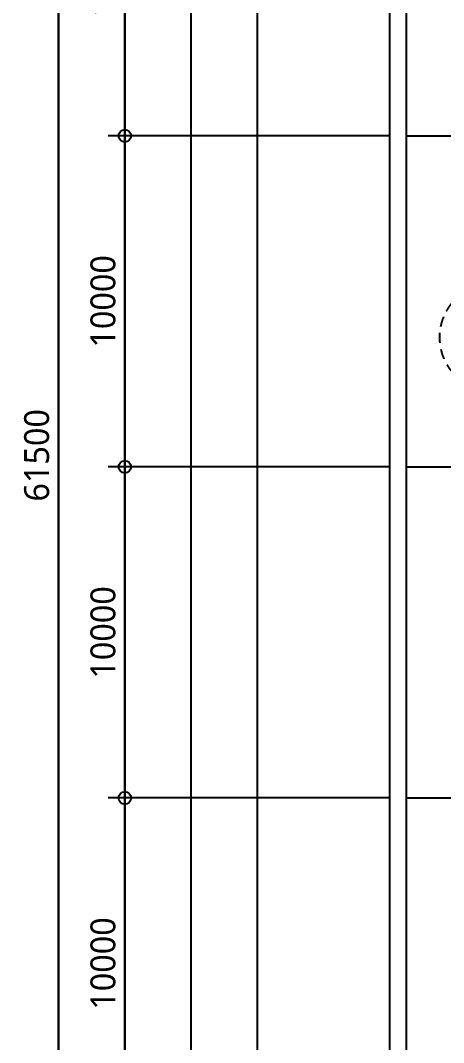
# Model space of a CAD drawing. Header units: millimetres. Extents: x 367092 to 767578, y 396038 to 811791.
# Drawn here: x 654192 to 666961, y 461637 to 492510 of the extents above; entities that cross this region are included whole.
import ezdxf

# ---------------------------------------------------------------- set-up
doc = ezdxf.new("R2010")
doc.units = ezdxf.units.MM
doc.header["$LTSCALE"] = 100
doc.header["$MEASUREMENT"] = 0
doc.header["$PDSIZE"] = -10
doc.linetypes.add('CENTER', pattern=[2, 1.25, -0.25, 0.25, -0.25])
doc.linetypes.add('HID', pattern=[2.5, 1.5, -1])
doc.layers.get('0').update_dxf_attribs({"linetype": 'CONTINUOUS'})
doc.layers.get('Defpoints').update_dxf_attribs({"color": 171, "linetype": 'CONTINUOUS'})
for name, color, linetype in [('CEN(ST)', 1, 'CENTER'), ('NDIM', 7, 'CONTINUOUS'), ('SYM', 7, 'CONTINUOUS')]:
    doc.layers.add(name, color=color, linetype=linetype)
doc.styles.add('CGS', font='cgse', dxfattribs={"bigfont": 'cgs'})
doc.styles.add('나눔바른고딕', font='NanumBarunGothic.ttf')
doc.dimstyles.new('NDIM 1200', dxfattribs={"dimscale": 500, "dimtxt": 3, "dimasz": 1, "dimexe": 2, "dimexo": 2, "dimgap": 1, "dimtad": 1, "dimdec": 0, "dimdsep": 46, "dimtxsty": 'CGS', "dimblk": 'DOT0', "dimcen": 1, "dimdle": 8, "dimclrd": 2, "dimclre": 2, "dimclrt": 2, "dimadec": 0, "dimazin": 0, "dimtfac": 1, "dimtdec": 0, "dimtix": 1, "dimtmove": 2, "dimatfit": 3, "dimldrblk": 'DOT0', "dimfxl": 1, "dimtolj": 1, "dimtzin": 0, "dimlwd": -1, "dimlwe": -1, "dimarcsym": 0})

# ---------------------------------------------------------------- blocks, each defined once
blk = doc.blocks.new('DOT0')
blk.add_line((-3, 0), (3, 0))
at = {"color": 6}
blk.add_circle((0, 0), 0.75, dxfattribs=at)
blk = doc.blocks.new('*D269')
at = {"layer": 'Defpoints', "color": 0, "ltscale": 0.4, "transparency": 16777216}
for p in [(665842, 510125), (655342, 448625), (665842, 448625)]:
    blk.add_point(p, dxfattribs=at)
at = {"layer": 'NDIM', "ltscale": 0.4, "transparency": 16777216}
for p, q in [((665342, 510125), (654842, 510125)), ((655342, 509875), (655342, 448875)), ((665342, 448625), (654842, 448625))]:
    blk.add_line(p, q, dxfattribs=at)
at = {"layer": 'NDIM', "ltscale": 0.4, "transparency": 16777216, "xscale": 250, "yscale": 250, "zscale": 250}
for p, rotation in [((655342, 510125), 90), ((655342, 448625), 270)]:
    blk.add_blockref('DOT0', p, dxfattribs=dict(at, rotation=rotation))
at = {"layer": 'NDIM', "ltscale": 0.4, "transparency": 16777216, "insert": (654684, 479375), "char_height": 750, "attachment_point": 5, "rotation": 90, "style": '나눔바른고딕'}
blk.add_mtext('\\A1;61500', dxfattribs=at)
blk = doc.blocks.new('*D270')
at = {"layer": 'Defpoints', "color": 0, "ltscale": 0.4, "transparency": 16777216}
for p in [(665842, 469025), (657342, 459025), (665842, 459025)]:
    blk.add_point(p, dxfattribs=at)
at = {"layer": 'NDIM', "ltscale": 0.4, "transparency": 16777216}
for p, q in [((665342, 469025), (656842, 469025)), ((657342, 468775), (657342, 459275)), ((665342, 459025), (656842, 459025))]:
    blk.add_line(p, q, dxfattribs=at)
at = {"layer": 'NDIM', "ltscale": 0.4, "transparency": 16777216, "xscale": 250, "yscale": 250, "zscale": 250}
for p, rotation in [((657342, 469025), 90), ((657342, 459025), 270)]:
    blk.add_blockref('DOT0', p, dxfattribs=dict(at, rotation=rotation))
at = {"layer": 'NDIM', "ltscale": 0.4, "transparency": 16777216, "insert": (656685, 464025), "char_height": 750, "attachment_point": 5, "rotation": 90, "style": '나눔바른고딕'}
blk.add_mtext('\\A1;10000', dxfattribs=at)
blk = doc.blocks.new('*D272')
at = {"layer": 'Defpoints', "color": 0, "ltscale": 0.4, "transparency": 16777216}
for p in [(665842, 479025), (657342, 469025), (665842, 469025)]:
    blk.add_point(p, dxfattribs=at)
at = {"layer": 'NDIM', "ltscale": 0.4, "transparency": 16777216}
for p, q in [((665342, 479025), (656842, 479025)), ((657342, 478775), (657342, 469275)), ((665342, 469025), (656842, 469025))]:
    blk.add_line(p, q, dxfattribs=at)
at = {"layer": 'NDIM', "ltscale": 0.4, "transparency": 16777216, "xscale": 250, "yscale": 250, "zscale": 250}
for p, rotation in [((657342, 479025), 90), ((657342, 469025), 270)]:
    blk.add_blockref('DOT0', p, dxfattribs=dict(at, rotation=rotation))
at = {"layer": 'NDIM', "ltscale": 0.4, "transparency": 16777216, "insert": (656685, 474025), "char_height": 750, "attachment_point": 5, "rotation": 90, "style": '나눔바른고딕'}
blk.add_mtext('\\A1;10000', dxfattribs=at)
blk = doc.blocks.new('*D273')
at = {"layer": 'Defpoints', "color": 0, "ltscale": 0.4, "transparency": 16777216}
for p in [(665842, 489025), (657342, 479025), (665842, 479025)]:
    blk.add_point(p, dxfattribs=at)
at = {"layer": 'NDIM', "ltscale": 0.4, "transparency": 16777216}
for p, q in [((665342, 489025), (656842, 489025)), ((657342, 488775), (657342, 479275)), ((665342, 479025), (656842, 479025))]:
    blk.add_line(p, q, dxfattribs=at)
at = {"layer": 'NDIM', "ltscale": 0.4, "transparency": 16777216, "xscale": 250, "yscale": 250, "zscale": 250}
for p, rotation in [((657342, 489025), 90), ((657342, 479025), 270)]:
    blk.add_blockref('DOT0', p, dxfattribs=dict(at, rotation=rotation))
at = {"layer": 'NDIM', "ltscale": 0.4, "transparency": 16777216, "insert": (656685, 484025), "char_height": 750, "attachment_point": 5, "rotation": 90, "style": '나눔바른고딕'}
blk.add_mtext('\\A1;10000', dxfattribs=at)
blk = doc.blocks.new('*D274')
at = {"layer": 'Defpoints', "color": 0, "ltscale": 0.4, "transparency": 16777216}
for p in [(665842, 499025), (657342, 489025), (665842, 489025)]:
    blk.add_point(p, dxfattribs=at)
at = {"layer": 'NDIM', "ltscale": 0.4, "transparency": 16777216}
for p, q in [((665342, 499025), (656842, 499025)), ((657342, 498775), (657342, 489275)), ((665342, 489025), (656842, 489025))]:
    blk.add_line(p, q, dxfattribs=at)
at = {"layer": 'NDIM', "ltscale": 0.4, "transparency": 16777216, "xscale": 250, "yscale": 250, "zscale": 250}
for p, rotation in [((657342, 499025), 90), ((657342, 489025), 270)]:
    blk.add_blockref('DOT0', p, dxfattribs=dict(at, rotation=rotation))
at = {"layer": 'NDIM', "ltscale": 0.4, "transparency": 16777216, "insert": (656685, 494025), "char_height": 750, "attachment_point": 5, "rotation": 90, "style": '나눔바른고딕'}
blk.add_mtext('\\A1;10000', dxfattribs=at)

msp = doc.modelspace()

# ---------------------------------------------------------------- linework, layer by layer
at = {"layer": 'CEN(ST)', "ltscale": 10000}
for p, q in [((665841.8, 489024.8), (737341.8, 489024.8)), ((665841.8, 479024.8), (737341.8, 479024.8)), ((665841.8, 469024.8), (737341.8, 469024.8))]:
    msp.add_line(p, q, dxfattribs=at)
at = {"layer": 'Defpoints', "ltscale": 10000}
for points in [[(747841.8, 433013.8), (655341.8, 433013.8), (655341.8, 525024.8), (747841.8, 525024.8)], [(745841.8, 435013.8), (657341.8, 435013.8), (657341.8, 523024.8), (745841.8, 523024.8)], [(743841.8, 437013.8), (659341.8, 437013.8), (659341.8, 521024.8), (743841.8, 521024.8)], [(741841.8, 439013.8), (661341.8, 439013.8), (661341.8, 519024.8), (741841.8, 519024.8)], [(737841.8, 443013.8), (665341.8, 443013.8), (665341.8, 515024.8), (737841.8, 515024.8)], [(737341.8, 443513.8), (665841.8, 443513.8), (665841.8, 514524.8), (737341.8, 514524.8)]]:
    msp.add_lwpolyline(points, close=True, dxfattribs=at)
at = {"layer": 'SYM', "linetype": 'HID', "ltscale": 2}
msp.add_circle((668491.9, 482937.2), 1644.3, dxfattribs=at)

# ---------------------------------------------------------------- dimensions: what is measured, and where the dimension line sits
at = {"layer": 'NDIM', "ltscale": 0.4}
for base, p1, p2, picture, middle in [((655341.8, 448624.8), (665841.8, 510124.8), (665841.8, 448624.8), '*D269', (654684.1, 479374.8)), ((657341.8, 489024.8), (665841.8, 499024.8), (665841.8, 489024.8), '*D274', (656684.6, 494024.8)), ((657341.8, 479024.8), (665841.8, 489024.8), (665841.8, 479024.8), '*D273', (656684.6, 484024.8)), ((657341.8, 469024.8), (665841.8, 479024.8), (665841.8, 469024.8), '*D272', (656684.6, 474024.8)), ((657341.8, 459024.8), (665841.8, 469024.8), (665841.8, 459024.8), '*D270', (656684.6, 464024.8))]:
    dim = msp.add_linear_dim(base=base, p1=p1, p2=p2, angle=270, dimstyle='NDIM 1200', override={"dimscale": 250, "dimtxsty": '나눔바른고딕', "dimclrd": 256, "dimclre": 256, "dimclrt": 256}, dxfattribs=at)
    dim.commit()
    dim.dimension.update_dxf_attribs({"geometry": picture, "text_midpoint": middle})

doc.saveas('drawing.dxf')
